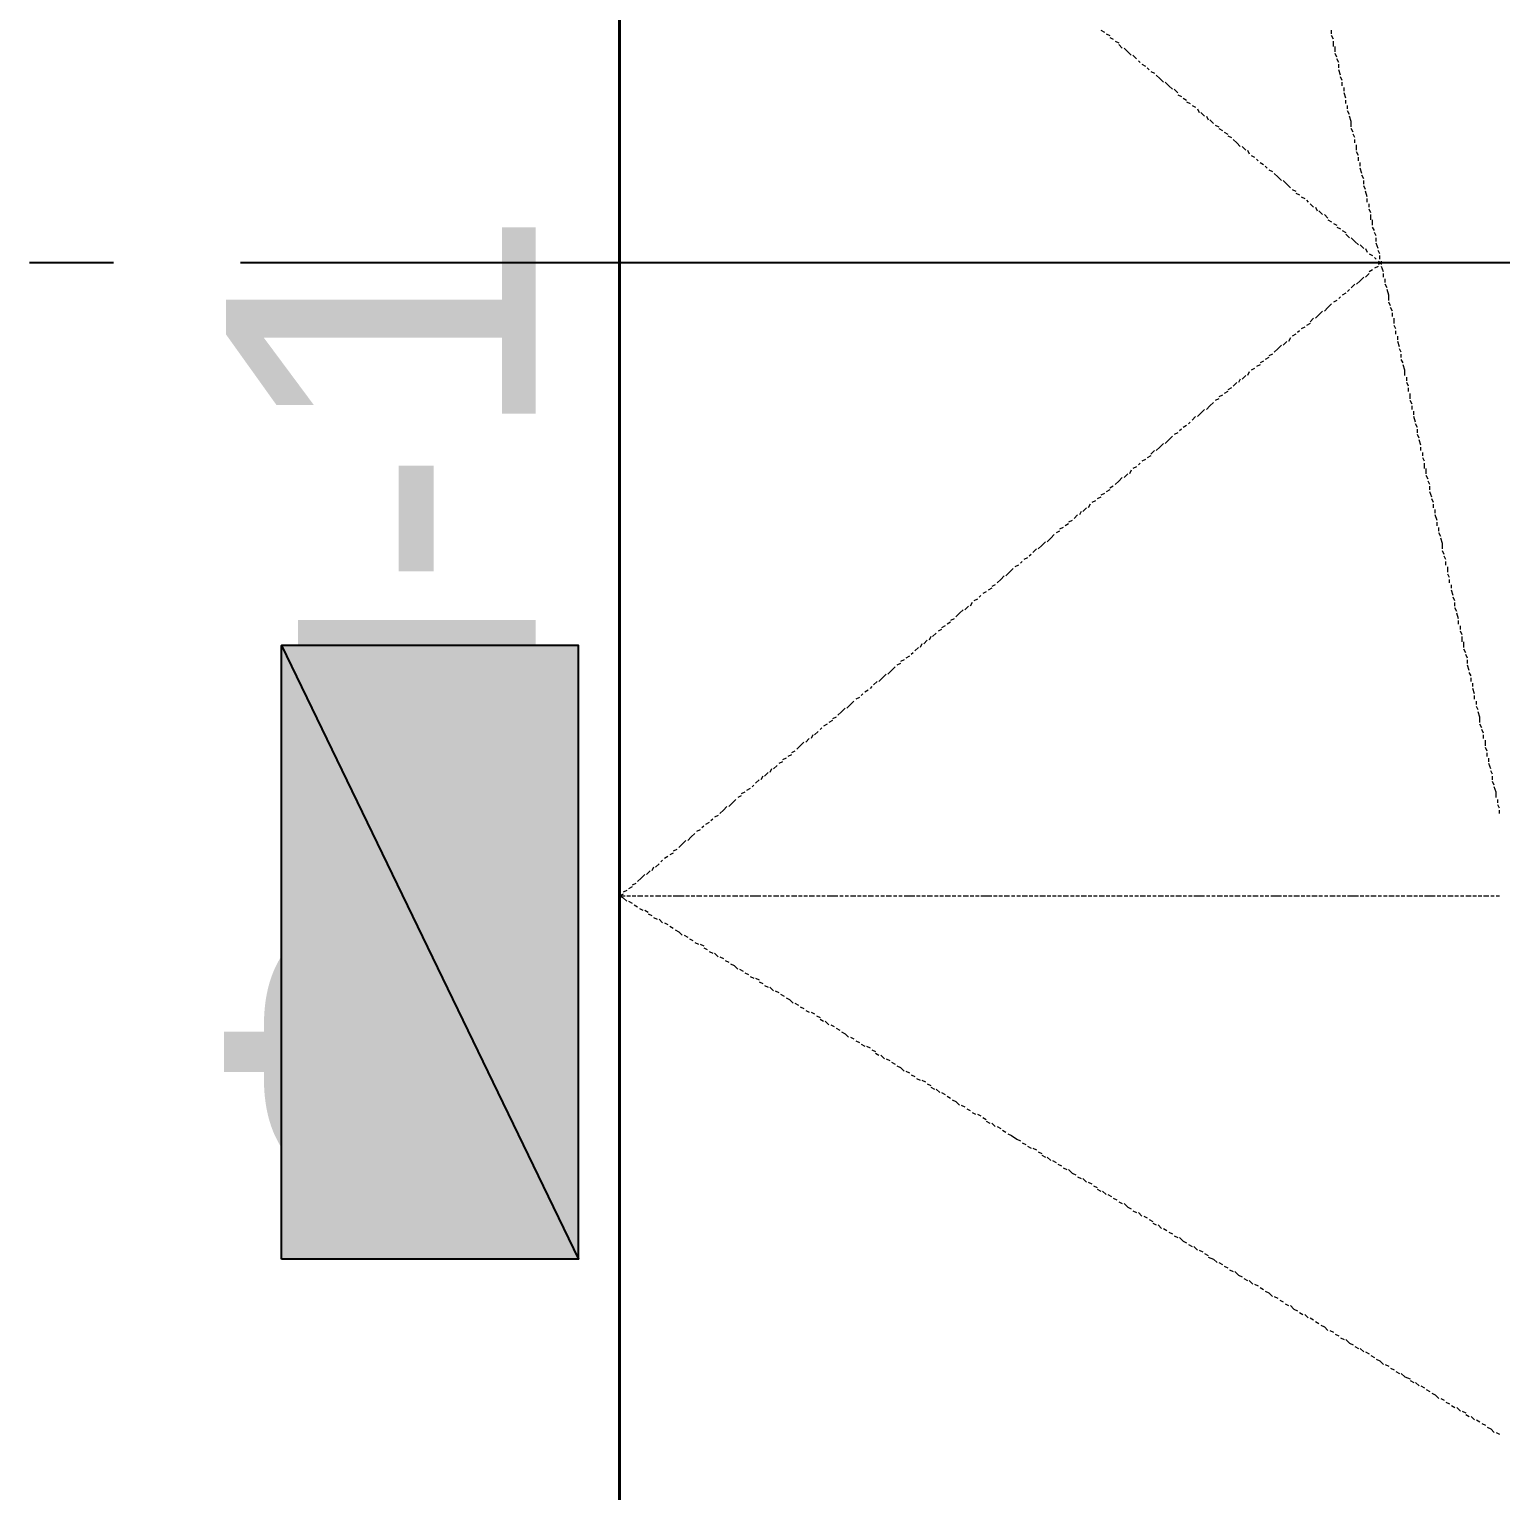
# Model space of a CAD drawing. Extents: x 8 to 21351, y 0 to 420.
# Drawn here: x 15655.59 to 15673, y 354.45 to 371.74 of the extents above; entities that cross this region are included whole.
import ezdxf

# ---------------------------------------------------------------- set-up
doc = ezdxf.new("R2010")
doc.units = 0
doc.styles.add('TEYPDFCAD_TEXT', font='arial.ttf')

msp = doc.modelspace()

# ---------------------------------------------------------------- hatches: boundary and pattern name
at = {"true_color": 0xffffff}
h = msp.add_hatch(color=0, dxfattribs=at)
h.paths.add_polyline_path([(15658.579, 357.187), (15658.579, 364.448), (15662.092, 357.187)])
h.paths.add_polyline_path([(15658.579, 364.448), (15662.092, 357.187), (15662.092, 364.448)])

# ---------------------------------------------------------------- linework, layer by layer
at = {"color": 7, "lineweight": 40}
msp.add_line((15662.579, 397.743), (15662.579, 310.219), dxfattribs=at)
at = {"color": 7, "lineweight": 25}
for p, q in [((15662.579, 381.593), (15662.579, 361.59)), ((15656.589, 368.977), (15655.594, 368.977)), ((15678.094, 368.977), (15658.092, 368.977)), ((15662.579, 360.087), (15662.579, 359.071)), ((15662.579, 356.193), (15662.579, 358.119)), ((15662.579, 357.568), (15662.579, 337.566))]:
    msp.add_line(p, q, dxfattribs=at)
at = {"color": 7, "lineweight": 5}
for p, q in [((15662.579, 371.687), (15662.579, 371.729)), ((15668.273, 371.729), (15668.315, 371.708)), ((15671.004, 371.687), (15671.004, 371.729)), ((15662.579, 371.602), (15662.579, 371.666)), ((15662.579, 371.538), (15662.579, 371.581)), ((15668.337, 371.687), (15668.379, 371.666)), ((15668.379, 371.644), (15668.421, 371.623)), ((15668.442, 371.602), (15668.485, 371.581)), ((15668.485, 371.56), (15668.527, 371.517)), ((15671.025, 371.623), (15671.004, 371.666)), ((15671.025, 371.538), (15671.025, 371.602)), ((15671.046, 371.475), (15671.046, 371.538)), ((15662.579, 371.475), (15662.579, 371.517)), ((15662.579, 371.39), (15662.579, 371.454)), ((15662.579, 371.327), (15662.579, 371.39)), ((15668.548, 371.517), (15668.591, 371.475)), ((15668.591, 371.475), (15668.633, 371.433)), ((15668.654, 371.433), (15668.696, 371.39)), ((15668.718, 371.369), (15668.739, 371.348)), ((15671.067, 371.411), (15671.046, 371.454)), ((15671.088, 371.348), (15671.067, 371.39)), ((15662.579, 371.263), (15662.579, 371.306)), ((15662.579, 371.2), (15662.579, 371.242)), ((15662.579, 371.115), (15662.579, 371.179)), ((15668.76, 371.327), (15668.802, 371.306)), ((15668.823, 371.284), (15668.845, 371.263)), ((15668.866, 371.242), (15668.908, 371.221)), ((15668.929, 371.2), (15668.972, 371.157)), ((15671.088, 371.284), (15671.088, 371.327)), ((15671.109, 371.2), (15671.088, 371.263)), ((15671.131, 371.136), (15671.109, 371.179)), ((15662.579, 371.052), (15662.579, 371.094)), ((15662.579, 370.988), (15662.579, 371.031)), ((15668.972, 371.157), (15669.014, 371.115)), ((15669.035, 371.115), (15669.077, 371.073)), ((15669.077, 371.073), (15669.12, 371.031)), ((15669.141, 371.031), (15669.183, 370.988)), ((15671.131, 371.073), (15671.131, 371.115)), ((15671.152, 371.009), (15671.152, 371.052)), ((15662.579, 370.904), (15662.579, 370.967)), ((15662.579, 370.84), (15662.579, 370.882)), ((15669.183, 370.967), (15669.226, 370.946)), ((15669.247, 370.925), (15669.289, 370.904)), ((15669.289, 370.882), (15669.331, 370.861)), ((15669.353, 370.84), (15669.395, 370.819)), ((15671.173, 370.925), (15671.152, 370.988)), ((15671.173, 370.861), (15671.173, 370.904)), ((15671.194, 370.798), (15671.194, 370.84)), ((15662.579, 370.776), (15662.579, 370.819)), ((15662.579, 370.692), (15662.579, 370.755)), ((15662.579, 370.628), (15662.579, 370.671)), ((15669.416, 370.798), (15669.437, 370.755)), ((15669.458, 370.755), (15669.501, 370.713)), ((15669.522, 370.713), (15669.543, 370.671)), ((15669.564, 370.671), (15669.607, 370.628)), ((15671.215, 370.734), (15671.194, 370.776)), ((15671.236, 370.649), (15671.215, 370.713)), ((15662.579, 370.565), (15662.579, 370.607)), ((15662.579, 370.48), (15662.579, 370.544)), ((15662.579, 370.417), (15662.579, 370.48)), ((15669.628, 370.607), (15669.67, 370.586)), ((15669.67, 370.565), (15669.712, 370.544)), ((15669.734, 370.522), (15669.776, 370.501)), ((15669.776, 370.48), (15669.818, 370.459)), ((15671.236, 370.586), (15671.236, 370.649)), ((15671.258, 370.522), (15671.236, 370.565)), ((15671.279, 370.459), (15671.258, 370.501)), ((15662.579, 370.353), (15662.579, 370.396)), ((15662.579, 370.29), (15662.579, 370.332)), ((15669.839, 370.438), (15669.882, 370.396)), ((15669.882, 370.396), (15669.924, 370.353)), ((15669.945, 370.353), (15669.988, 370.311)), ((15670.009, 370.311), (15670.03, 370.269)), ((15671.279, 370.396), (15671.279, 370.438)), ((15671.3, 370.311), (15671.3, 370.374)), ((15662.579, 370.205), (15662.579, 370.269)), ((15662.579, 370.142), (15662.579, 370.184)), ((15670.051, 370.247), (15670.093, 370.226)), ((15670.115, 370.205), (15670.136, 370.184)), ((15670.157, 370.163), (15670.199, 370.142)), ((15671.321, 370.247), (15671.3, 370.29)), ((15671.321, 370.184), (15671.321, 370.226)), ((15671.342, 370.12), (15671.342, 370.163)), ((15662.579, 370.078), (15662.579, 370.12)), ((15662.579, 369.993), (15662.579, 370.057)), ((15662.579, 369.93), (15662.579, 369.972)), ((15670.22, 370.12), (15670.242, 370.099)), ((15670.263, 370.078), (15670.305, 370.057)), ((15670.326, 370.036), (15670.369, 369.993)), ((15670.369, 369.993), (15670.411, 369.951)), ((15671.363, 370.036), (15671.342, 370.099)), ((15671.385, 369.972), (15671.363, 370.014)), ((15662.579, 369.866), (15662.579, 369.909)), ((15662.579, 369.782), (15662.579, 369.845)), ((15670.432, 369.951), (15670.474, 369.909)), ((15670.474, 369.909), (15670.517, 369.866)), ((15670.538, 369.845), (15670.58, 369.824)), ((15670.58, 369.803), (15670.623, 369.782)), ((15671.385, 369.909), (15671.385, 369.951)), ((15671.406, 369.845), (15671.385, 369.887)), ((15671.427, 369.76), (15671.406, 369.824)), ((15662.579, 369.718), (15662.579, 369.76)), ((15662.579, 369.655), (15662.579, 369.697)), ((15662.579, 369.57), (15662.579, 369.634)), ((15670.644, 369.76), (15670.686, 369.739)), ((15670.707, 369.718), (15670.728, 369.697)), ((15670.75, 369.676), (15670.792, 369.634)), ((15670.813, 369.634), (15670.834, 369.591)), ((15671.427, 369.697), (15671.427, 369.739)), ((15671.448, 369.634), (15671.448, 369.676)), ((15671.469, 369.57), (15671.448, 369.612)), ((15662.579, 369.507), (15662.579, 369.57)), ((15662.579, 369.443), (15662.579, 369.485)), ((15670.855, 369.591), (15670.898, 369.549)), ((15670.919, 369.549), (15670.961, 369.507)), ((15670.961, 369.485), (15671.004, 369.464)), ((15671.025, 369.443), (15671.067, 369.422)), ((15671.469, 369.485), (15671.469, 369.549)), ((15671.49, 369.422), (15671.49, 369.485)), ((15662.579, 369.38), (15662.579, 369.422)), ((15662.579, 369.295), (15662.579, 369.358)), ((15662.579, 369.231), (15662.579, 369.274)), ((15671.067, 369.401), (15671.109, 369.38)), ((15671.131, 369.358), (15671.173, 369.337)), ((15671.173, 369.316), (15671.215, 369.274)), ((15671.236, 369.274), (15671.279, 369.231)), ((15671.512, 369.358), (15671.49, 369.401)), ((15671.533, 369.295), (15671.512, 369.337)), ((15671.533, 369.231), (15671.533, 369.274)), ((15662.579, 369.168), (15662.579, 369.21)), ((15662.579, 369.083), (15662.579, 369.147)), ((15671.279, 369.231), (15671.321, 369.189)), ((15671.342, 369.189), (15671.385, 369.147)), ((15671.406, 369.147), (15671.427, 369.104)), ((15671.554, 369.147), (15671.533, 369.21)), ((15671.575, 369.083), (15671.554, 369.125)), ((15662.579, 369.02), (15662.579, 369.062)), ((15662.579, 368.956), (15662.579, 368.998)), ((15662.579, 368.871), (15662.579, 368.935)), ((15671.448, 369.083), (15671.49, 369.062)), ((15671.512, 369.041), (15671.533, 369.02)), ((15671.554, 368.935), (15671.512, 368.914)), ((15671.554, 368.998), (15671.596, 368.977)), ((15671.596, 368.977), (15671.554, 368.956)), ((15671.575, 369.02), (15671.575, 369.062)), ((15671.596, 368.956), (15671.596, 368.998)), ((15671.617, 368.871), (15671.596, 368.935)), ((15662.579, 368.808), (15662.579, 368.85)), ((15662.579, 368.745), (15662.579, 368.787)), ((15671.342, 368.766), (15671.3, 368.723)), ((15671.385, 368.808), (15671.342, 368.766)), ((15671.448, 368.85), (15671.406, 368.808)), ((15671.49, 368.893), (15671.448, 368.871)), ((15671.617, 368.808), (15671.617, 368.85)), ((15671.639, 368.745), (15671.639, 368.787)), ((15662.579, 368.66), (15662.579, 368.723)), ((15662.579, 368.596), (15662.579, 368.66)), ((15662.579, 368.533), (15662.579, 368.575)), ((15671.109, 368.575), (15671.088, 368.554)), ((15671.173, 368.617), (15671.131, 368.596)), ((15671.215, 368.66), (15671.194, 368.639)), ((15671.279, 368.723), (15671.236, 368.681)), ((15671.66, 368.681), (15671.639, 368.723)), ((15671.681, 368.596), (15671.66, 368.66)), ((15671.681, 368.533), (15671.681, 368.596)), ((15662.579, 368.469), (15662.579, 368.512)), ((15662.579, 368.385), (15662.579, 368.448)), ((15670.898, 368.406), (15670.855, 368.363)), ((15670.961, 368.448), (15670.919, 368.406)), ((15671.004, 368.49), (15670.961, 368.448)), ((15671.067, 368.533), (15671.025, 368.512)), ((15671.702, 368.469), (15671.681, 368.512)), ((15671.723, 368.406), (15671.702, 368.448)), ((15662.579, 368.321), (15662.579, 368.363)), ((15662.579, 368.258), (15662.579, 368.3)), ((15662.579, 368.173), (15662.579, 368.236)), ((15670.686, 368.215), (15670.644, 368.194)), ((15670.75, 368.258), (15670.707, 368.236)), ((15670.792, 368.321), (15670.75, 368.279)), ((15670.855, 368.363), (15670.813, 368.321)), ((15671.723, 368.342), (15671.723, 368.385)), ((15671.744, 368.258), (15671.744, 368.321)), ((15671.766, 368.194), (15671.744, 368.236)), ((15662.579, 368.11), (15662.579, 368.152)), ((15662.579, 368.046), (15662.579, 368.088)), ((15670.474, 368.046), (15670.432, 368.004)), ((15670.517, 368.088), (15670.496, 368.046)), ((15670.58, 368.131), (15670.538, 368.11)), ((15670.623, 368.173), (15670.601, 368.152)), ((15671.766, 368.131), (15671.766, 368.173)), ((15671.787, 368.067), (15671.787, 368.11)), ((15671.808, 367.983), (15671.787, 368.046)), ((15662.579, 367.961), (15662.579, 368.025)), ((15662.579, 367.898), (15662.579, 367.94)), ((15662.579, 367.834), (15662.579, 367.877)), ((15670.305, 367.898), (15670.263, 367.877)), ((15670.369, 367.961), (15670.326, 367.919)), ((15670.411, 368.004), (15670.369, 367.961)), ((15671.829, 367.919), (15671.808, 367.961)), ((15671.829, 367.855), (15671.829, 367.898)), ((15662.579, 367.75), (15662.579, 367.813)), ((15662.579, 367.686), (15662.579, 367.75)), ((15670.093, 367.728), (15670.051, 367.707)), ((15670.157, 367.771), (15670.115, 367.75)), ((15670.199, 367.813), (15670.157, 367.792)), ((15670.263, 367.855), (15670.22, 367.834)), ((15671.85, 367.792), (15671.829, 367.834)), ((15671.871, 367.707), (15671.85, 367.771)), ((15671.871, 367.644), (15671.871, 367.707)), ((15662.579, 367.623), (15662.579, 367.665)), ((15662.579, 367.559), (15662.579, 367.601)), ((15662.579, 367.474), (15662.579, 367.538)), ((15669.882, 367.559), (15669.839, 367.517)), ((15669.924, 367.601), (15669.903, 367.559)), ((15669.988, 367.644), (15669.945, 367.601)), ((15670.03, 367.686), (15670.009, 367.644)), ((15671.893, 367.58), (15671.893, 367.623)), ((15671.914, 367.517), (15671.893, 367.559)), ((15662.579, 367.411), (15662.579, 367.453)), ((15662.579, 367.348), (15662.579, 367.39)), ((15669.67, 367.369), (15669.628, 367.348)), ((15669.712, 367.411), (15669.67, 367.39)), ((15669.776, 367.453), (15669.734, 367.432)), ((15669.818, 367.496), (15669.776, 367.474)), ((15671.914, 367.453), (15671.914, 367.496)), ((15671.935, 367.369), (15671.935, 367.432)), ((15671.956, 367.305), (15671.935, 367.348)), ((15662.579, 367.263), (15662.579, 367.326)), ((15662.579, 367.199), (15662.579, 367.242)), ((15662.579, 367.136), (15662.579, 367.178)), ((15669.458, 367.199), (15669.416, 367.157)), ((15669.501, 367.242), (15669.458, 367.199)), ((15669.564, 367.284), (15669.522, 367.242)), ((15669.607, 367.326), (15669.564, 367.284)), ((15671.956, 367.242), (15671.956, 367.284)), ((15671.977, 367.178), (15671.977, 367.221)), ((15662.579, 367.051), (15662.579, 367.115)), ((15662.579, 366.988), (15662.579, 367.03)), ((15669.226, 367.009), (15669.204, 366.988)), ((15669.289, 367.051), (15669.247, 367.03)), ((15669.331, 367.093), (15669.31, 367.072)), ((15669.395, 367.157), (15669.353, 367.115)), ((15671.998, 367.093), (15671.977, 367.157)), ((15672.02, 367.03), (15671.998, 367.072)), ((15672.02, 366.966), (15672.02, 367.009)), ((15662.579, 366.924), (15662.579, 366.966)), ((15662.579, 366.839), (15662.579, 366.903)), ((15662.579, 366.776), (15662.579, 366.839)), ((15669.014, 366.839), (15668.972, 366.797)), ((15669.077, 366.882), (15669.035, 366.839)), ((15669.12, 366.924), (15669.077, 366.882)), ((15669.183, 366.966), (15669.141, 366.945)), ((15672.041, 366.903), (15672.02, 366.945)), ((15672.062, 366.818), (15672.041, 366.882)), ((15662.579, 366.712), (15662.579, 366.755)), ((15662.579, 366.649), (15662.579, 366.691)), ((15668.802, 366.649), (15668.76, 366.628)), ((15668.866, 366.691), (15668.823, 366.67)), ((15668.908, 366.755), (15668.866, 366.712)), ((15668.972, 366.797), (15668.929, 366.755)), ((15672.062, 366.755), (15672.062, 366.797)), ((15672.083, 366.691), (15672.083, 366.734)), ((15672.104, 366.628), (15672.083, 366.67)), ((15662.579, 366.564), (15662.579, 366.628)), ((15662.579, 366.501), (15662.579, 366.543)), ((15662.579, 366.437), (15662.579, 366.48)), ((15668.591, 366.48), (15668.548, 366.437)), ((15668.633, 366.522), (15668.612, 366.48)), ((15668.696, 366.564), (15668.654, 366.543)), ((15668.739, 366.607), (15668.718, 366.585)), ((15672.104, 366.543), (15672.104, 366.607)), ((15672.125, 366.48), (15672.125, 366.543)), ((15662.579, 366.353), (15662.579, 366.416)), ((15662.579, 366.289), (15662.579, 366.332)), ((15668.421, 366.332), (15668.379, 366.31)), ((15668.485, 366.395), (15668.442, 366.353)), ((15668.527, 366.437), (15668.485, 366.395)), ((15672.147, 366.416), (15672.125, 366.459)), ((15672.168, 366.353), (15672.147, 366.395)), ((15672.168, 366.289), (15672.168, 366.332)), ((15662.579, 366.226), (15662.579, 366.268)), ((15662.579, 366.141), (15662.579, 366.204)), ((15668.21, 366.162), (15668.167, 366.141)), ((15668.273, 366.204), (15668.231, 366.183)), ((15668.315, 366.247), (15668.273, 366.226)), ((15668.379, 366.289), (15668.337, 366.268)), ((15672.189, 366.204), (15672.168, 366.268)), ((15672.21, 366.141), (15672.189, 366.183)), ((15662.579, 366.077), (15662.579, 366.12)), ((15662.579, 366.014), (15662.579, 366.056)), ((15662.579, 365.929), (15662.579, 365.993)), ((15667.998, 365.993), (15667.956, 365.95)), ((15668.04, 366.035), (15668.019, 365.993)), ((15668.104, 366.077), (15668.061, 366.035)), ((15668.146, 366.12), (15668.125, 366.077)), ((15672.21, 366.077), (15672.21, 366.12)), ((15672.231, 366.014), (15672.231, 366.056)), ((15672.252, 365.929), (15672.231, 365.993)), ((15662.579, 365.866), (15662.579, 365.929)), ((15662.579, 365.802), (15662.579, 365.845)), ((15662.579, 365.739), (15662.579, 365.781)), ((15667.786, 365.802), (15667.744, 365.781)), ((15667.829, 365.845), (15667.786, 365.824)), ((15667.892, 365.887), (15667.85, 365.866)), ((15667.934, 365.929), (15667.892, 365.908)), ((15672.252, 365.866), (15672.252, 365.908)), ((15672.274, 365.802), (15672.274, 365.845)), ((15672.295, 365.739), (15672.274, 365.781)), ((15662.579, 365.654), (15662.579, 365.718)), ((15662.579, 365.591), (15662.579, 365.633)), ((15667.575, 365.633), (15667.532, 365.591)), ((15667.617, 365.675), (15667.575, 365.633)), ((15667.68, 365.718), (15667.638, 365.675)), ((15667.723, 365.76), (15667.68, 365.718)), ((15672.316, 365.654), (15672.295, 365.718)), ((15672.316, 365.591), (15672.316, 365.654)), ((15662.579, 365.527), (15662.579, 365.569)), ((15662.579, 365.442), (15662.579, 365.506)), ((15667.342, 365.442), (15667.321, 365.421)), ((15667.405, 365.485), (15667.363, 365.464)), ((15667.448, 365.527), (15667.426, 365.506)), ((15667.511, 365.591), (15667.469, 365.548)), ((15672.337, 365.527), (15672.316, 365.569)), ((15672.358, 365.464), (15672.337, 365.506)), ((15672.358, 365.4), (15672.358, 365.442)), ((15662.579, 365.379), (15662.579, 365.421)), ((15662.579, 365.315), (15662.579, 365.358)), ((15662.579, 365.231), (15662.579, 365.294)), ((15667.13, 365.273), (15667.088, 365.231)), ((15667.194, 365.315), (15667.151, 365.273)), ((15667.236, 365.358), (15667.194, 365.315)), ((15667.299, 365.4), (15667.257, 365.379)), ((15672.379, 365.315), (15672.379, 365.379)), ((15672.401, 365.252), (15672.379, 365.294)), ((15662.579, 365.167), (15662.579, 365.21)), ((15662.579, 365.104), (15662.579, 365.146)), ((15662.579, 365.019), (15662.579, 365.083)), ((15666.918, 365.083), (15666.876, 365.062)), ((15666.982, 365.125), (15666.94, 365.104)), ((15667.024, 365.167), (15666.982, 365.146)), ((15667.088, 365.231), (15667.045, 365.188)), ((15672.401, 365.188), (15672.401, 365.231)), ((15672.422, 365.125), (15672.422, 365.167)), ((15672.443, 365.04), (15672.422, 365.104)), ((15662.579, 364.956), (15662.579, 365.019)), ((15662.579, 364.892), (15662.579, 364.935)), ((15666.707, 364.913), (15666.664, 364.871)), ((15666.749, 364.956), (15666.728, 364.913)), ((15666.813, 364.998), (15666.77, 364.977)), ((15666.855, 365.04), (15666.834, 365.019)), ((15672.464, 364.977), (15672.443, 365.019)), ((15672.464, 364.913), (15672.464, 364.956)), ((15662.579, 364.829), (15662.579, 364.871)), ((15662.579, 364.744), (15662.579, 364.807)), ((15666.537, 364.765), (15666.495, 364.744)), ((15666.601, 364.829), (15666.559, 364.786)), ((15666.643, 364.871), (15666.601, 364.829)), ((15672.485, 364.85), (15672.464, 364.892)), ((15672.506, 364.765), (15672.485, 364.829)), ((15672.506, 364.702), (15672.506, 364.744)), ((15662.579, 364.68), (15662.579, 364.723)), ((15662.579, 364.617), (15662.579, 364.659)), ((15662.579, 364.532), (15662.579, 364.596)), ((15666.326, 364.596), (15666.283, 364.553)), ((15666.389, 364.638), (15666.347, 364.617)), ((15666.432, 364.68), (15666.389, 364.659)), ((15666.495, 364.723), (15666.453, 364.702)), ((15672.528, 364.638), (15672.528, 364.68)), ((15672.549, 364.575), (15672.528, 364.617)), ((15662.579, 364.469), (15662.579, 364.511)), ((15662.579, 364.405), (15662.579, 364.448)), ((15662.579, 364.321), (15662.579, 364.384)), ((15666.114, 364.426), (15666.072, 364.384)), ((15666.156, 364.469), (15666.135, 364.426)), ((15666.22, 364.511), (15666.178, 364.469)), ((15666.262, 364.553), (15666.241, 364.511)), ((15672.549, 364.49), (15672.549, 364.553)), ((15672.57, 364.426), (15672.57, 364.49)), ((15672.591, 364.363), (15672.57, 364.405)), ((15662.579, 364.257), (15662.579, 364.299)), ((15662.579, 364.194), (15662.579, 364.236)), ((15665.902, 364.236), (15665.86, 364.215)), ((15665.945, 364.278), (15665.902, 364.257)), ((15666.008, 364.321), (15665.966, 364.299)), ((15666.051, 364.363), (15666.029, 364.342)), ((15672.612, 364.299), (15672.591, 364.342)), ((15672.612, 364.236), (15672.612, 364.278)), ((15672.633, 364.151), (15672.612, 364.215)), ((15662.579, 364.109), (15662.579, 364.173)), ((15662.579, 364.046), (15662.579, 364.109)), ((15665.691, 364.067), (15665.648, 364.024)), ((15665.733, 364.109), (15665.691, 364.067)), ((15665.797, 364.151), (15665.754, 364.109)), ((15665.839, 364.194), (15665.797, 364.151)), ((15672.655, 364.088), (15672.633, 364.13)), ((15672.655, 364.024), (15672.655, 364.067)), ((15662.579, 363.982), (15662.579, 364.024)), ((15662.579, 363.918), (15662.579, 363.961)), ((15662.579, 363.834), (15662.579, 363.897)), ((15665.458, 363.876), (15665.437, 363.855)), ((15665.521, 363.918), (15665.479, 363.897)), ((15665.564, 363.961), (15665.543, 363.94)), ((15665.627, 364.024), (15665.585, 363.982)), ((15672.676, 363.961), (15672.676, 364.003)), ((15672.697, 363.876), (15672.676, 363.94)), ((15662.579, 363.77), (15662.579, 363.813)), ((15662.579, 363.707), (15662.579, 363.749)), ((15665.246, 363.707), (15665.204, 363.664)), ((15665.31, 363.749), (15665.267, 363.707)), ((15665.352, 363.791), (15665.31, 363.749)), ((15665.416, 363.834), (15665.373, 363.813)), ((15672.697, 363.813), (15672.697, 363.855)), ((15672.718, 363.749), (15672.718, 363.791)), ((15672.739, 363.686), (15672.718, 363.728)), ((15662.579, 363.622), (15662.579, 363.686)), ((15662.579, 363.559), (15662.579, 363.601)), ((15662.579, 363.495), (15662.579, 363.538)), ((15665.035, 363.516), (15664.992, 363.495)), ((15665.098, 363.559), (15665.056, 363.538)), ((15665.14, 363.601), (15665.098, 363.58)), ((15665.204, 363.664), (15665.162, 363.622)), ((15672.76, 363.601), (15672.739, 363.664)), ((15672.76, 363.538), (15672.76, 363.601)), ((15672.782, 363.474), (15672.76, 363.516)), ((15662.579, 363.41), (15662.579, 363.474)), ((15662.579, 363.347), (15662.579, 363.389)), ((15664.823, 363.347), (15664.781, 363.305)), ((15664.865, 363.389), (15664.844, 363.347)), ((15664.929, 363.432), (15664.886, 363.389)), ((15664.971, 363.474), (15664.95, 363.453)), ((15672.803, 363.41), (15672.782, 363.453)), ((15672.803, 363.347), (15672.803, 363.389)), ((15662.579, 363.283), (15662.579, 363.326)), ((15662.579, 363.199), (15662.579, 363.262)), ((15662.579, 363.135), (15662.579, 363.199)), ((15664.654, 363.199), (15664.611, 363.178)), ((15664.717, 363.262), (15664.675, 363.22)), ((15664.759, 363.305), (15664.717, 363.262)), ((15672.824, 363.262), (15672.824, 363.326)), ((15672.845, 363.199), (15672.824, 363.241)), ((15672.845, 363.135), (15672.845, 363.178)), ((15662.579, 363.072), (15662.579, 363.114)), ((15662.579, 363.008), (15662.579, 363.051)), ((15664.442, 363.029), (15664.4, 362.987)), ((15664.505, 363.072), (15664.463, 363.051)), ((15664.548, 363.114), (15664.505, 363.093)), ((15664.611, 363.156), (15664.569, 363.135)), ((15672.866, 363.072), (15672.866, 363.114)), ((15672.887, 362.987), (15672.866, 363.051)), ((15662.579, 362.924), (15662.579, 362.987)), ((15662.579, 362.86), (15662.579, 362.902)), ((15662.579, 362.797), (15662.579, 362.839)), ((15664.23, 362.86), (15664.188, 362.818)), ((15664.273, 362.902), (15664.251, 362.86)), ((15664.336, 362.945), (15664.294, 362.902)), ((15664.378, 362.987), (15664.357, 362.945)), ((15672.909, 362.924), (15672.887, 362.966)), ((15672.909, 362.86), (15672.909, 362.902)), ((15672.93, 362.797), (15672.909, 362.839)), ((15662.579, 362.712), (15662.579, 362.776)), ((15662.579, 362.649), (15662.579, 362.691)), ((15664.019, 362.67), (15663.976, 362.649)), ((15664.061, 362.712), (15664.019, 362.691)), ((15664.124, 362.754), (15664.082, 362.733)), ((15664.167, 362.797), (15664.146, 362.776)), ((15672.951, 362.712), (15672.93, 362.776)), ((15672.951, 362.649), (15672.951, 362.712)), ((15662.579, 362.585), (15662.579, 362.627)), ((15662.579, 362.5), (15662.579, 362.564)), ((15662.579, 362.437), (15662.579, 362.479)), ((15663.807, 362.5), (15663.765, 362.458)), ((15663.849, 362.543), (15663.807, 362.5)), ((15663.913, 362.585), (15663.87, 362.543)), ((15663.955, 362.627), (15663.913, 362.585)), ((15672.972, 362.585), (15672.972, 362.627)), ((15672.993, 362.521), (15672.972, 362.564)), ((15672.993, 362.458), (15672.993, 362.5)), ((15662.579, 362.373), (15662.579, 362.416)), ((15662.579, 362.289), (15662.579, 362.352)), ((15663.574, 362.31), (15663.553, 362.289)), ((15663.638, 362.352), (15663.595, 362.331)), ((15663.68, 362.394), (15663.659, 362.373)), ((15663.743, 362.437), (15663.701, 362.416)), ((15662.579, 362.225), (15662.579, 362.289)), ((15662.579, 362.162), (15662.579, 362.204)), ((15662.579, 362.098), (15662.579, 362.14)), ((15663.362, 362.14), (15663.32, 362.098)), ((15663.426, 362.183), (15663.384, 362.14)), ((15663.468, 362.225), (15663.426, 362.183)), ((15663.532, 362.267), (15663.489, 362.246)), ((15662.579, 362.014), (15662.579, 362.077)), ((15662.579, 361.95), (15662.579, 361.992)), ((15663.151, 361.95), (15663.108, 361.929)), ((15663.214, 361.992), (15663.172, 361.971)), ((15663.257, 362.035), (15663.214, 362.014)), ((15663.32, 362.098), (15663.278, 362.056)), ((15662.579, 361.887), (15662.579, 361.929)), ((15662.579, 361.802), (15662.579, 361.865)), ((15662.579, 361.738), (15662.579, 361.781)), ((15662.939, 361.781), (15662.897, 361.738)), ((15662.981, 361.823), (15662.96, 361.781)), ((15663.045, 361.865), (15663.003, 361.823)), ((15663.087, 361.908), (15663.066, 361.887)), ((15662.579, 361.675), (15662.579, 361.717)), ((15662.579, 361.59), (15662.579, 361.654)), ((15662.77, 361.632), (15662.727, 361.611)), ((15662.833, 361.696), (15662.791, 361.654)), ((15662.876, 361.738), (15662.833, 361.696)), ((15662.579, 361.527), (15662.579, 361.569)), ((15662.622, 361.505), (15662.579, 361.484)), ((15662.579, 361.463), (15662.579, 361.505)), ((15662.579, 361.484), (15662.643, 361.484)), ((15662.579, 361.484), (15662.622, 361.463)), ((15662.579, 361.378), (15662.579, 361.442)), ((15662.664, 361.548), (15662.622, 361.527)), ((15662.622, 361.463), (15662.664, 361.421)), ((15662.664, 361.484), (15662.706, 361.484)), ((15662.727, 361.59), (15662.685, 361.569)), ((15662.727, 361.484), (15662.77, 361.484)), ((15662.791, 361.484), (15662.854, 361.484)), ((15662.876, 361.484), (15662.918, 361.484)), ((15662.939, 361.484), (15662.981, 361.484)), ((15663.003, 361.484), (15663.066, 361.484)), ((15663.087, 361.484), (15663.13, 361.484)), ((15663.151, 361.484), (15663.193, 361.484)), ((15663.214, 361.484), (15663.278, 361.484)), ((15663.278, 361.484), (15663.341, 361.484)), ((15663.362, 361.484), (15663.405, 361.484)), ((15663.426, 361.484), (15663.468, 361.484)), ((15663.489, 361.484), (15663.553, 361.484)), ((15663.574, 361.484), (15663.616, 361.484)), ((15663.638, 361.484), (15663.68, 361.484)), ((15663.701, 361.484), (15663.765, 361.484)), ((15663.786, 361.484), (15663.828, 361.484)), ((15663.849, 361.484), (15663.892, 361.484)), ((15663.913, 361.484), (15663.976, 361.484)), ((15663.997, 361.484), (15664.04, 361.484)), ((15664.061, 361.484), (15664.103, 361.484)), ((15664.124, 361.484), (15664.188, 361.484)), ((15664.188, 361.484), (15664.251, 361.484)), ((15664.273, 361.484), (15664.315, 361.484)), ((15664.336, 361.484), (15664.378, 361.484)), ((15664.4, 361.484), (15664.463, 361.484)), ((15664.484, 361.484), (15664.527, 361.484)), ((15664.548, 361.484), (15664.59, 361.484)), ((15664.611, 361.484), (15664.675, 361.484)), ((15664.696, 361.484), (15664.738, 361.484)), ((15664.759, 361.484), (15664.802, 361.484)), ((15664.823, 361.484), (15664.886, 361.484)), ((15664.908, 361.484), (15664.95, 361.484)), ((15664.971, 361.484), (15665.013, 361.484)), ((15665.035, 361.484), (15665.098, 361.484)), ((15665.098, 361.484), (15665.162, 361.484)), ((15665.183, 361.484), (15665.225, 361.484)), ((15665.246, 361.484), (15665.289, 361.484)), ((15665.31, 361.484), (15665.373, 361.484)), ((15665.394, 361.484), (15665.437, 361.484)), ((15665.458, 361.484), (15665.5, 361.484)), ((15665.521, 361.484), (15665.585, 361.484)), ((15665.606, 361.484), (15665.648, 361.484)), ((15665.67, 361.484), (15665.712, 361.484)), ((15665.733, 361.484), (15665.797, 361.484)), ((15665.818, 361.484), (15665.86, 361.484)), ((15665.881, 361.484), (15665.924, 361.484)), ((15665.945, 361.484), (15666.008, 361.484)), ((15666.008, 361.484), (15666.072, 361.484)), ((15666.093, 361.484), (15666.135, 361.484)), ((15666.156, 361.484), (15666.199, 361.484)), ((15666.22, 361.484), (15666.283, 361.484)), ((15666.305, 361.484), (15666.347, 361.484)), ((15666.368, 361.484), (15666.41, 361.484)), ((15666.432, 361.484), (15666.495, 361.484)), ((15666.516, 361.484), (15666.559, 361.484)), ((15666.58, 361.484), (15666.622, 361.484)), ((15666.643, 361.484), (15666.707, 361.484)), ((15666.728, 361.484), (15666.77, 361.484)), ((15666.791, 361.484), (15666.834, 361.484)), ((15666.855, 361.484), (15666.918, 361.484)), ((15666.918, 361.484), (15666.982, 361.484)), ((15667.003, 361.484), (15667.045, 361.484)), ((15667.067, 361.484), (15667.109, 361.484)), ((15667.13, 361.484), (15667.194, 361.484)), ((15667.215, 361.484), (15667.257, 361.484)), ((15667.278, 361.484), (15667.321, 361.484)), ((15667.342, 361.484), (15667.405, 361.484)), ((15667.426, 361.484), (15667.469, 361.484)), ((15667.49, 361.484), (15667.532, 361.484)), ((15667.553, 361.484), (15667.617, 361.484)), ((15667.638, 361.484), (15667.68, 361.484)), ((15667.702, 361.484), (15667.744, 361.484)), ((15667.765, 361.484), (15667.807, 361.484)), ((15667.829, 361.484), (15667.892, 361.484)), ((15667.913, 361.484), (15667.956, 361.484)), ((15667.977, 361.484), (15668.019, 361.484)), ((15668.04, 361.484), (15668.104, 361.484)), ((15668.125, 361.484), (15668.167, 361.484)), ((15668.188, 361.484), (15668.231, 361.484)), ((15668.252, 361.484), (15668.315, 361.484)), ((15668.337, 361.484), (15668.379, 361.484)), ((15668.4, 361.484), (15668.442, 361.484)), ((15668.464, 361.484), (15668.527, 361.484)), ((15668.548, 361.484), (15668.591, 361.484)), ((15668.612, 361.484), (15668.654, 361.484)), ((15668.675, 361.484), (15668.718, 361.484)), ((15668.739, 361.484), (15668.802, 361.484)), ((15668.823, 361.484), (15668.866, 361.484)), ((15668.887, 361.484), (15668.929, 361.484)), ((15668.95, 361.484), (15669.014, 361.484)), ((15669.035, 361.484), (15669.077, 361.484)), ((15669.099, 361.484), (15669.141, 361.484)), ((15669.162, 361.484), (15669.226, 361.484)), ((15669.247, 361.484), (15669.289, 361.484)), ((15669.31, 361.484), (15669.353, 361.484)), ((15669.374, 361.484), (15669.437, 361.484)), ((15669.437, 361.484), (15669.501, 361.484)), ((15669.522, 361.484), (15669.564, 361.484)), ((15669.585, 361.484), (15669.628, 361.484)), ((15669.649, 361.484), (15669.712, 361.484)), ((15669.734, 361.484), (15669.776, 361.484)), ((15669.797, 361.484), (15669.839, 361.484)), ((15669.861, 361.484), (15669.924, 361.484)), ((15669.945, 361.484), (15669.988, 361.484)), ((15670.009, 361.484), (15670.051, 361.484)), ((15670.072, 361.484), (15670.136, 361.484)), ((15670.157, 361.484), (15670.199, 361.484)), ((15670.22, 361.484), (15670.263, 361.484)), ((15670.284, 361.484), (15670.347, 361.484)), ((15670.347, 361.484), (15670.411, 361.484)), ((15670.432, 361.484), (15670.474, 361.484)), ((15670.496, 361.484), (15670.538, 361.484)), ((15670.559, 361.484), (15670.623, 361.484)), ((15670.644, 361.484), (15670.686, 361.484)), ((15670.707, 361.484), (15670.75, 361.484)), ((15670.771, 361.484), (15670.834, 361.484)), ((15670.855, 361.484), (15670.898, 361.484)), ((15670.919, 361.484), (15670.961, 361.484)), ((15670.982, 361.484), (15671.046, 361.484)), ((15671.067, 361.484), (15671.109, 361.484)), ((15671.131, 361.484), (15671.173, 361.484)), ((15671.194, 361.484), (15671.258, 361.484)), ((15671.258, 361.484), (15671.321, 361.484)), ((15671.342, 361.484), (15671.385, 361.484)), ((15671.406, 361.484), (15671.448, 361.484)), ((15671.469, 361.484), (15671.533, 361.484)), ((15671.554, 361.484), (15671.596, 361.484)), ((15671.617, 361.484), (15671.66, 361.484)), ((15671.681, 361.484), (15671.744, 361.484)), ((15671.766, 361.484), (15671.808, 361.484)), ((15671.829, 361.484), (15671.871, 361.484)), ((15671.893, 361.484), (15671.956, 361.484)), ((15671.977, 361.484), (15672.02, 361.484)), ((15672.041, 361.484), (15672.083, 361.484)), ((15672.104, 361.484), (15672.168, 361.484)), ((15672.168, 361.484), (15672.231, 361.484)), ((15672.252, 361.484), (15672.295, 361.484)), ((15672.316, 361.484), (15672.358, 361.484)), ((15672.379, 361.484), (15672.443, 361.484)), ((15672.464, 361.484), (15672.506, 361.484)), ((15672.528, 361.484), (15672.57, 361.484)), ((15672.591, 361.484), (15672.655, 361.484)), ((15672.676, 361.484), (15672.718, 361.484)), ((15672.739, 361.484), (15672.782, 361.484)), ((15672.803, 361.484), (15672.866, 361.484)), ((15672.887, 361.484), (15672.93, 361.484)), ((15672.951, 361.484), (15672.993, 361.484)), ((15662.579, 361.315), (15662.579, 361.378)), ((15662.579, 361.252), (15662.579, 361.294)), ((15662.685, 361.421), (15662.727, 361.4)), ((15662.749, 361.378), (15662.791, 361.357)), ((15662.812, 361.336), (15662.854, 361.315)), ((15662.876, 361.315), (15662.918, 361.294)), ((15662.918, 361.273), (15662.96, 361.252)), ((15662.579, 361.188), (15662.579, 361.23)), ((15662.579, 361.103), (15662.579, 361.167)), ((15662.579, 361.04), (15662.579, 361.082)), ((15662.981, 361.23), (15663.024, 361.209)), ((15663.045, 361.209), (15663.087, 361.167)), ((15663.108, 361.167), (15663.151, 361.146)), ((15663.172, 361.125), (15663.214, 361.103)), ((15663.235, 361.082), (15663.278, 361.061)), ((15662.579, 360.976), (15662.579, 361.019)), ((15662.579, 360.892), (15662.579, 360.955)), ((15663.278, 361.061), (15663.32, 361.019)), ((15663.341, 361.019), (15663.384, 360.997)), ((15663.405, 360.976), (15663.447, 360.955)), ((15663.468, 360.934), (15663.511, 360.913)), ((15663.532, 360.913), (15663.574, 360.892)), ((15662.579, 360.828), (15662.579, 360.87)), ((15662.579, 360.765), (15662.579, 360.807)), ((15662.579, 360.68), (15662.579, 360.743)), ((15663.574, 360.87), (15663.616, 360.849)), ((15663.638, 360.828), (15663.68, 360.807)), ((15663.701, 360.807), (15663.743, 360.765)), ((15663.765, 360.765), (15663.807, 360.743)), ((15662.579, 360.616), (15662.579, 360.659)), ((15662.579, 360.553), (15662.579, 360.595)), ((15663.828, 360.722), (15663.87, 360.701)), ((15663.892, 360.68), (15663.934, 360.659)), ((15663.934, 360.659), (15663.976, 360.616)), ((15663.997, 360.616), (15664.04, 360.595)), ((15664.061, 360.574), (15664.103, 360.553)), ((15662.579, 360.468), (15662.579, 360.532)), ((15662.579, 360.405), (15662.579, 360.468)), ((15662.579, 360.341), (15662.579, 360.384)), ((15664.124, 360.532), (15664.167, 360.511)), ((15664.188, 360.511), (15664.23, 360.49)), ((15664.23, 360.468), (15664.273, 360.447)), ((15664.294, 360.426), (15664.336, 360.405)), ((15664.357, 360.405), (15664.4, 360.363)), ((15662.579, 360.278), (15662.579, 360.32)), ((15662.579, 360.193), (15662.579, 360.257)), ((15664.421, 360.363), (15664.463, 360.341)), ((15664.484, 360.32), (15664.527, 360.299)), ((15664.548, 360.278), (15664.59, 360.257)), ((15664.59, 360.257), (15664.632, 360.214)), ((15664.654, 360.214), (15664.696, 360.193)), ((15662.579, 360.13), (15662.579, 360.172)), ((15662.579, 360.066), (15662.579, 360.108)), ((15662.579, 359.981), (15662.579, 360.045)), ((15664.717, 360.172), (15664.759, 360.151)), ((15664.781, 360.13), (15664.823, 360.108)), ((15664.844, 360.108), (15664.886, 360.087)), ((15664.908, 360.066), (15664.95, 360.045)), ((15662.579, 359.918), (15662.579, 359.96)), ((15662.579, 359.854), (15662.579, 359.897)), ((15664.95, 360.024), (15664.992, 360.003)), ((15665.013, 360.003), (15665.056, 359.96)), ((15665.077, 359.96), (15665.119, 359.939)), ((15665.14, 359.918), (15665.183, 359.897)), ((15665.204, 359.876), (15665.246, 359.854)), ((15662.579, 359.77), (15662.579, 359.833)), ((15662.579, 359.706), (15662.579, 359.749)), ((15662.579, 359.643), (15662.579, 359.685)), ((15665.246, 359.854), (15665.289, 359.812)), ((15665.31, 359.812), (15665.352, 359.791)), ((15665.373, 359.77), (15665.416, 359.749)), ((15665.437, 359.728), (15665.479, 359.706)), ((15665.5, 359.706), (15665.543, 359.685)), ((15662.579, 359.558), (15662.579, 359.622)), ((15662.579, 359.495), (15662.579, 359.558)), ((15665.564, 359.664), (15665.606, 359.643)), ((15665.606, 359.622), (15665.648, 359.601)), ((15665.67, 359.601), (15665.712, 359.558)), ((15665.733, 359.558), (15665.775, 359.537)), ((15665.797, 359.516), (15665.839, 359.495)), ((15662.579, 359.431), (15662.579, 359.474)), ((15662.579, 359.368), (15662.579, 359.41)), ((15662.579, 359.283), (15662.579, 359.346)), ((15665.86, 359.474), (15665.902, 359.452)), ((15665.902, 359.452), (15665.945, 359.41)), ((15665.966, 359.41), (15666.008, 359.389)), ((15666.029, 359.368), (15666.072, 359.346)), ((15662.579, 359.219), (15662.579, 359.262)), ((15662.579, 359.156), (15662.579, 359.198)), ((15666.093, 359.325), (15666.135, 359.304)), ((15666.156, 359.304), (15666.199, 359.283)), ((15666.22, 359.262), (15666.262, 359.241)), ((15666.262, 359.219), (15666.305, 359.198)), ((15666.326, 359.198), (15666.368, 359.156)), ((15662.579, 359.071), (15662.579, 359.135)), ((15662.579, 359.008), (15662.579, 359.05)), ((15662.579, 358.944), (15662.579, 358.987)), ((15666.389, 359.156), (15666.432, 359.135)), ((15666.453, 359.114), (15666.495, 359.092)), ((15666.516, 359.071), (15666.559, 359.05)), ((15666.559, 359.05), (15666.601, 359.008)), ((15666.622, 359.008), (15666.664, 358.987)), ((15662.579, 358.86), (15662.579, 358.923)), ((15662.579, 358.796), (15662.579, 358.839)), ((15666.686, 358.966), (15666.728, 358.944)), ((15666.749, 358.923), (15666.791, 358.902)), ((15666.813, 358.902), (15666.855, 358.881)), ((15666.876, 358.86), (15666.918, 358.839)), ((15666.918, 358.817), (15666.961, 358.796)), ((15662.579, 358.733), (15662.579, 358.775)), ((15662.579, 358.648), (15662.579, 358.711)), ((15662.579, 358.584), (15662.579, 358.648)), ((15666.982, 358.796), (15667.024, 358.754)), ((15667.045, 358.754), (15667.088, 358.733)), ((15667.109, 358.711), (15667.151, 358.69)), ((15667.172, 358.669), (15667.215, 358.648)), ((15667.215, 358.648), (15667.278, 358.606)), ((15662.579, 358.521), (15662.579, 358.563)), ((15662.579, 358.457), (15662.579, 358.5)), ((15667.278, 358.606), (15667.321, 358.584)), ((15667.342, 358.563), (15667.384, 358.542)), ((15667.405, 358.521), (15667.448, 358.5)), ((15667.469, 358.5), (15667.511, 358.479)), ((15662.579, 358.373), (15662.579, 358.436)), ((15662.579, 358.309), (15662.579, 358.352)), ((15667.532, 358.457), (15667.575, 358.436)), ((15667.575, 358.415), (15667.617, 358.394)), ((15667.638, 358.394), (15667.68, 358.352)), ((15667.702, 358.352), (15667.744, 358.33)), ((15667.765, 358.309), (15667.807, 358.288)), ((15662.579, 358.246), (15662.579, 358.288)), ((15662.579, 358.161), (15662.579, 358.225)), ((15662.579, 358.098), (15662.579, 358.14)), ((15667.829, 358.267), (15667.871, 358.246)), ((15667.892, 358.246), (15667.934, 358.204)), ((15667.934, 358.204), (15667.977, 358.182)), ((15667.998, 358.161), (15668.04, 358.14)), ((15668.061, 358.14), (15668.104, 358.098)), ((15662.579, 358.034), (15662.579, 358.077)), ((15662.579, 357.949), (15662.579, 358.013)), ((15668.125, 358.098), (15668.167, 358.077)), ((15668.188, 358.055), (15668.231, 358.034)), ((15668.231, 358.013), (15668.273, 357.992)), ((15668.294, 357.992), (15668.337, 357.949)), ((15668.358, 357.949), (15668.4, 357.928)), ((15662.579, 357.886), (15662.579, 357.928)), ((15662.579, 357.822), (15662.579, 357.865)), ((15662.579, 357.738), (15662.579, 357.801)), ((15668.421, 357.907), (15668.464, 357.886)), ((15668.485, 357.865), (15668.527, 357.844)), ((15668.548, 357.844), (15668.591, 357.801)), ((15668.591, 357.801), (15668.633, 357.78)), ((15662.579, 357.674), (15662.579, 357.738)), ((15662.579, 357.611), (15662.579, 357.653)), ((15668.654, 357.759), (15668.696, 357.738)), ((15668.718, 357.738), (15668.76, 357.695)), ((15668.781, 357.695), (15668.823, 357.674)), ((15668.845, 357.653), (15668.887, 357.632)), ((15668.887, 357.611), (15668.929, 357.59)), ((15662.579, 357.547), (15662.579, 357.59)), ((15662.579, 357.463), (15662.579, 357.526)), ((15662.579, 357.399), (15662.579, 357.442)), ((15668.95, 357.59), (15668.993, 357.547)), ((15669.014, 357.547), (15669.056, 357.526)), ((15669.077, 357.505), (15669.12, 357.484)), ((15669.141, 357.463), (15669.183, 357.442)), ((15669.204, 357.442), (15669.247, 357.399)), ((15662.579, 357.336), (15662.579, 357.378)), ((15662.579, 357.251), (15662.579, 357.315)), ((15669.247, 357.399), (15669.289, 357.378)), ((15669.31, 357.357), (15669.353, 357.336)), ((15669.374, 357.336), (15669.416, 357.293)), ((15669.437, 357.293), (15669.48, 357.272)), ((15669.501, 357.251), (15669.543, 357.23)), ((15662.579, 357.187), (15662.579, 357.23)), ((15662.579, 357.124), (15662.579, 357.166)), ((15662.579, 357.039), (15662.579, 357.103)), ((15669.543, 357.209), (15669.607, 357.187)), ((15669.607, 357.187), (15669.649, 357.145)), ((15669.67, 357.145), (15669.712, 357.124)), ((15669.734, 357.103), (15669.776, 357.082)), ((15662.579, 356.976), (15662.579, 357.018)), ((15662.579, 356.912), (15662.579, 356.955)), ((15669.797, 357.06), (15669.839, 357.039)), ((15669.861, 357.039), (15669.903, 356.997)), ((15669.903, 356.997), (15669.945, 356.976)), ((15669.966, 356.955), (15670.009, 356.933)), ((15670.03, 356.933), (15670.072, 356.891)), ((15662.579, 356.828), (15662.579, 356.891)), ((15662.579, 356.764), (15662.579, 356.828)), ((15662.579, 356.701), (15662.579, 356.743)), ((15670.093, 356.891), (15670.136, 356.87)), ((15670.157, 356.849), (15670.199, 356.828)), ((15670.22, 356.807), (15670.263, 356.785)), ((15670.263, 356.785), (15670.305, 356.743)), ((15670.326, 356.743), (15670.369, 356.722)), ((15662.579, 356.637), (15662.579, 356.68)), ((15662.579, 356.553), (15662.579, 356.616)), ((15670.39, 356.701), (15670.432, 356.68)), ((15670.453, 356.658), (15670.496, 356.637)), ((15670.517, 356.637), (15670.559, 356.595)), ((15670.559, 356.595), (15670.601, 356.574)), ((15670.623, 356.553), (15670.665, 356.531)), ((15662.579, 356.489), (15662.579, 356.531)), ((15662.579, 356.425), (15662.579, 356.468)), ((15662.579, 356.341), (15662.579, 356.404)), ((15670.686, 356.531), (15670.728, 356.489)), ((15670.75, 356.489), (15670.792, 356.468)), ((15670.813, 356.447), (15670.855, 356.425)), ((15670.877, 356.404), (15670.919, 356.383)), ((15670.919, 356.383), (15670.961, 356.341)), ((15662.579, 356.277), (15662.579, 356.32)), ((15662.579, 356.214), (15662.579, 356.256)), ((15670.982, 356.341), (15671.025, 356.32)), ((15671.046, 356.298), (15671.088, 356.277)), ((15671.109, 356.256), (15671.152, 356.235)), ((15671.173, 356.235), (15671.215, 356.193)), ((15662.579, 356.129), (15662.579, 356.193)), ((15662.579, 356.066), (15662.579, 356.108)), ((15662.579, 356.002), (15662.579, 356.045)), ((15671.215, 356.193), (15671.258, 356.171)), ((15671.279, 356.15), (15671.321, 356.129)), ((15671.342, 356.129), (15671.385, 356.087)), ((15671.406, 356.087), (15671.448, 356.066)), ((15671.469, 356.045), (15671.512, 356.023)), ((15662.579, 355.918), (15662.579, 355.981)), ((15662.579, 355.854), (15662.579, 355.918)), ((15671.533, 356.002), (15671.575, 355.981)), ((15671.575, 355.981), (15671.617, 355.939)), ((15671.639, 355.939), (15671.681, 355.918)), ((15671.702, 355.896), (15671.744, 355.875)), ((15671.766, 355.854), (15671.808, 355.833)), ((15662.579, 355.791), (15662.579, 355.833)), ((15662.579, 355.727), (15662.579, 355.769)), ((15662.579, 355.642), (15662.579, 355.706)), ((15671.829, 355.833), (15671.871, 355.791)), ((15671.871, 355.791), (15671.935, 355.769)), ((15671.935, 355.748), (15671.977, 355.727)), ((15671.998, 355.727), (15672.041, 355.685)), ((15672.062, 355.685), (15672.104, 355.663)), ((15662.579, 355.579), (15662.579, 355.621)), ((15662.579, 355.515), (15662.579, 355.558)), ((15672.125, 355.642), (15672.168, 355.621)), ((15672.189, 355.6), (15672.231, 355.579)), ((15672.231, 355.579), (15672.274, 355.536)), ((15672.295, 355.536), (15672.337, 355.515)), ((15662.579, 355.431), (15662.579, 355.494)), ((15662.579, 355.367), (15662.579, 355.409)), ((15662.579, 355.304), (15662.579, 355.346)), ((15672.358, 355.494), (15672.401, 355.473)), ((15672.422, 355.452), (15672.464, 355.431)), ((15672.485, 355.431), (15672.528, 355.388)), ((15672.549, 355.388), (15672.591, 355.367)), ((15672.591, 355.346), (15672.633, 355.325)), ((15662.579, 355.219), (15662.579, 355.282)), ((15662.579, 355.156), (15662.579, 355.198)), ((15672.655, 355.325), (15672.697, 355.282)), ((15672.718, 355.282), (15672.76, 355.261)), ((15672.782, 355.24), (15672.824, 355.219)), ((15672.845, 355.198), (15672.887, 355.177)), ((15672.887, 355.177), (15672.93, 355.134)), ((15662.579, 355.092), (15662.579, 355.134)), ((15662.579, 355.007), (15662.579, 355.071)), ((15662.579, 354.944), (15662.579, 355.007)), ((15672.951, 355.134), (15672.993, 355.113)), ((15662.579, 354.88), (15662.579, 354.923)), ((15662.579, 354.817), (15662.579, 354.859)), ((15662.579, 354.732), (15662.579, 354.796)), ((15662.579, 354.669), (15662.579, 354.711)), ((15662.579, 354.605), (15662.579, 354.647)), ((15662.579, 354.521), (15662.579, 354.584)), ((15662.579, 354.457), (15662.579, 354.499))]:
    msp.add_line(p, q, dxfattribs=at)
at = {"color": 0, "lineweight": 0, "true_color": 0xffffff}
msp.add_line((15662.092, 357.187), (15662.092, 364.448), dxfattribs=at)
at = {"color": 0, "true_color": 0xffffff}
for points in [[(15658.579, 357.187), (15658.579, 364.448), (15662.092, 357.187)], [(15658.579, 364.448), (15662.092, 357.187), (15662.092, 364.448)]]:
    msp.add_lwpolyline(points, close=True, dxfattribs=at)

# ---------------------------------------------------------------- texts
at = {"color": 7, "style": 'TEYPDFCAD_TEXT'}
msp.add_text('Фм-1', height=3.6618, rotation=90, dxfattribs=at).set_placement((15661.584, 357.695))

doc.saveas('drawing.dxf')
